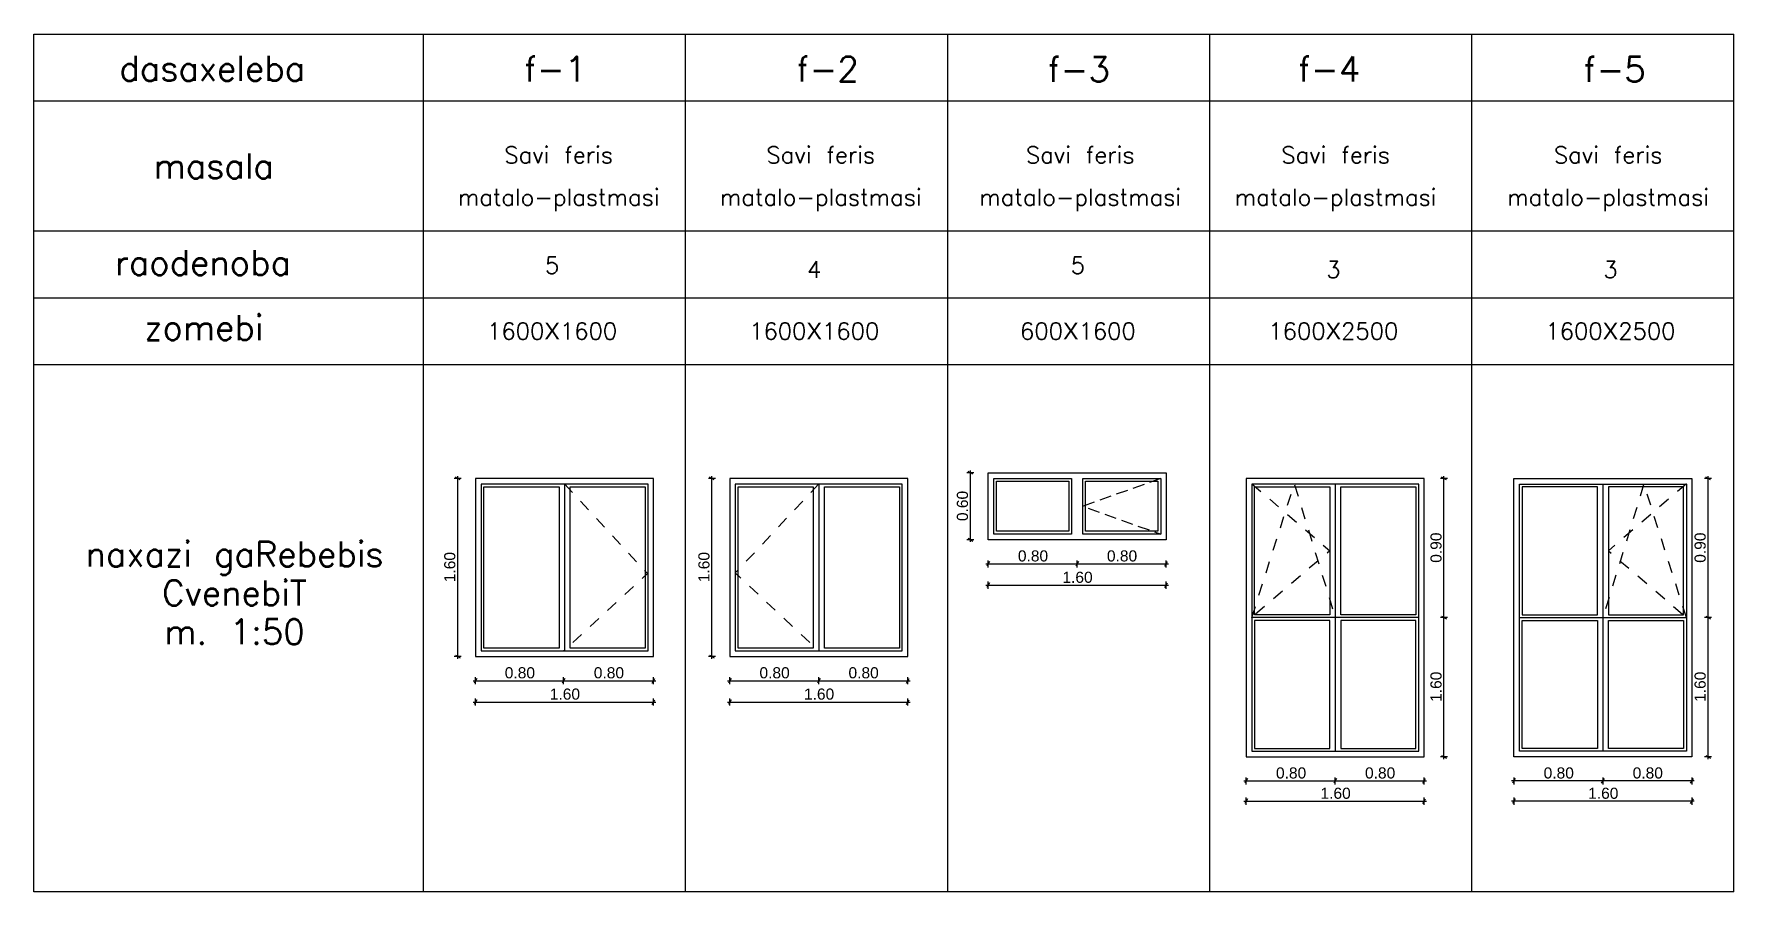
# Model space of a CAD drawing. Header units: millimetres. Extents: x 476571643 to 477489869, y 4620928210 to 4621294454.
# Drawn here: x 477320255 to 477350805, y 4621157675 to 4621173092 of the extents above; entities that cross this region are included whole.
import ezdxf

# ---------------------------------------------------------------- set-up
doc = ezdxf.new("R2010")
doc.units = ezdxf.units.MM
doc.header["$MEASUREMENT"] = 0
doc.linetypes.add('Dashed', pattern=[423.333333, 211.666667, -211.666667])
doc.linetypes.add('Hidden Line', pattern=[317.5, 211.666667, -105.833333])
for name, color, linetype, lineweight in [('0_Pen_No__7_Pen_No__1', 1, 'Continuous', 0), ('0_Pen_No__7_Pen_No__250', 7, 'Continuous', 0), ('0_Pen_No__7_Pen_No__7', 7, 'Continuous', 0), ('2D Drafting - General_Pen_No__7_Pen_No__250', 7, 'Continuous', 0), ('2D Drafting - General_Pen_No__7_Pen_No__7', 7, 'Continuous', 0), ('gegmebi_Pen_No__7_Pen_No__7', 7, 'Continuous', 0), ('New_2D Drafting - General_Pen_No__7_Pen_No__250', 7, 'Continuous', 0), ('New_Structural - Bearing_Pen_No__7', 7, 'Continuous', 0), ('Structural - Bearing_Pen_No__7', 7, 'Continuous', 0), ('Structural - Bearing_Pen_No__7_Pen_No__7_Pen_No__7', 7, 'Continuous', 0), ('zoma_Pen_No__142', 142, 'Continuous', 0)]:
    doc.layers.add(name, color=color, linetype=linetype, lineweight=lineweight)
doc.layers.add('zoma', color=7, linetype='Continuous')
doc.styles.add('GENERATED_STYLE_2', font='arial.ttf')
doc.dimstyles.new('GENERATED_STYLE__28', dxfattribs={"dimtxt": 200, "dimasz": 64.421331, "dimexe": 0.18, "dimexo": 0.0625, "dimgap": 0.09, "dimtad": 1, "dimtih": 1, "dimtoh": 1, "dimlfac": 0.001, "dimzin": 0, "dimdsep": 46, "dimtxsty": 'GENERATED_STYLE_2', "dimblk": 'ARROWHEAD_2', "dimblk1": 'ARROWHEAD_2', "dimblk2": 'ARROWHEAD_2', "dimcen": 0.09, "dimse1": 1, "dimse2": 1, "dimclrd": 142, "dimclre": 142, "dimclrt": 142, "dimadec": 0, "dimazin": 0, "dimtfac": 1, "dimtdec": 4, "dimtmove": 0, "dimatfit": 3, "dimfxl": 1, "dimtolj": 1, "dimtzin": 0, "dimarcsym": 0})
doc.dimstyles.new('GENERATED_STYLE__29', dxfattribs={"dimtxt": 200, "dimasz": 64.421331, "dimexe": 0.18, "dimexo": 0.0625, "dimgap": 0.09, "dimtad": 1, "dimlfac": 0.001, "dimzin": 0, "dimdsep": 46, "dimtxsty": 'GENERATED_STYLE_2', "dimblk": 'ARROWHEAD_2', "dimblk1": 'ARROWHEAD_2', "dimblk2": 'ARROWHEAD_2', "dimcen": 0.09, "dimse1": 1, "dimse2": 1, "dimclrd": 142, "dimclre": 142, "dimclrt": 142, "dimadec": 0, "dimazin": 0, "dimtfac": 1, "dimtdec": 4, "dimtmove": 0, "dimatfit": 3, "dimfxl": 1, "dimtolj": 1, "dimtzin": 0, "dimarcsym": 0})

# ---------------------------------------------------------------- blocks, each defined once
blk = doc.blocks.new('*D1674', base_point=(476844527, 4621385791))
at = {"layer": 'zoma_Pen_No__142', "color": 142, "linetype": 'Continuous', "lineweight": 0, "transparency": 16777216}
for p, q in [((477332716, 4621161471), (477332758, 4621161471)), ((477332782, 4621161513), (477332733, 4621161429)), ((477332758, 4621161407), (477332758, 4621161534)), ((477332758, 4621161471), (477334358, 4621161471)), ((477334383, 4621161513), (477334334, 4621161429)), ((477334358, 4621161407), (477334358, 4621161534))]:
    blk.add_line(p, q, dxfattribs=at)
at = {"layer": 'zoma_Pen_No__142', "color": 142, "lineweight": 0, "transparency": 16777216, "insert": (477333292, 4621161511), "char_height": 200, "attachment_point": 7, "style": 'GENERATED_STYLE_2'}
blk.add_mtext('\\A1;{\\pql;\\fArial CYR|b0|i0|c204|p34;0.80}', dxfattribs=at)
blk = doc.blocks.new('ARROWHEAD_2')
at = {"color": 0, "linetype": 'Continuous', "lineweight": 0}
for p, q in [((0, 0), (-1, 0)), ((-0.38, -0.66), (0.38, 0.66))]:
    blk.add_line(p, q, dxfattribs=at)
blk = doc.blocks.new('*D1675', base_point=(476844527, 4621385791))
at = {"layer": 'zoma_Pen_No__142', "color": 142, "linetype": 'Continuous', "lineweight": 0, "transparency": 16777216}
for p, q in [((477334383, 4621161513), (477334334, 4621161429)), ((477334358, 4621161407), (477334358, 4621161534)), ((477334358, 4621161471), (477335958, 4621161471)), ((477335933, 4621161429), (477335982, 4621161513)), ((477335958, 4621161407), (477335958, 4621161534)), ((477335958, 4621161471), (477335999, 4621161471))]:
    blk.add_line(p, q, dxfattribs=at)
at = {"layer": 'zoma_Pen_No__142', "color": 142, "lineweight": 0, "transparency": 16777216, "insert": (477334892, 4621161511), "char_height": 200, "attachment_point": 7, "style": 'GENERATED_STYLE_2'}
blk.add_mtext('\\A1;{\\pql;\\fArial CYR|b0|i0|c204|p34;0.80}', dxfattribs=at)
blk = doc.blocks.new('*D1676', base_point=(476844527, 4621385791))
at = {"layer": 'zoma_Pen_No__142', "color": 142, "linetype": 'Continuous', "lineweight": 0, "transparency": 16777216}
for p, q in [((477332782, 4621161130), (477332733, 4621161045)), ((477332758, 4621161024), (477332758, 4621161151)), ((477335933, 4621161045), (477335982, 4621161130)), ((477335958, 4621161024), (477335958, 4621161151)), ((477332716, 4621161088), (477332758, 4621161088)), ((477332758, 4621161088), (477335958, 4621161088)), ((477335958, 4621161088), (477335999, 4621161088))]:
    blk.add_line(p, q, dxfattribs=at)
at = {"layer": 'zoma_Pen_No__142', "color": 142, "lineweight": 0, "transparency": 16777216, "insert": (477334092, 4621161128), "char_height": 200, "attachment_point": 7, "style": 'GENERATED_STYLE_2'}
blk.add_mtext('\\A1;{\\pql;\\fArial CYR|b0|i0|c204|p34;1.60}', dxfattribs=at)
blk = doc.blocks.new('*D1677', base_point=(476844527, 4621385791))
at = {"layer": 'zoma_Pen_No__142', "color": 142, "linetype": 'Continuous', "lineweight": 0, "transparency": 16777216}
for p, q in [((477332501, 4621165106), (477332374, 4621165106)), ((477332480, 4621165081), (477332395, 4621165130)), ((477332437, 4621165106), (477332437, 4621165147)), ((477332437, 4621161906), (477332437, 4621165106)), ((477332501, 4621161906), (477332374, 4621161906)), ((477332395, 4621161930), (477332480, 4621161881)), ((477332437, 4621161864), (477332437, 4621161906))]:
    blk.add_line(p, q, dxfattribs=at)
at = {"layer": 'zoma_Pen_No__142', "color": 142, "lineweight": 0, "transparency": 16777216, "insert": (477332397, 4621163240), "char_height": 200, "attachment_point": 7, "rotation": 90, "style": 'GENERATED_STYLE_2'}
blk.add_mtext('\\A1;{\\pql;\\fArial CYR|b0|i0|c204|p34;1.60}', dxfattribs=at)
blk = doc.blocks.new('*D1683', base_point=(476844527, 4621385791))
at = {"layer": 'zoma_Pen_No__142', "color": 142, "linetype": 'Continuous', "lineweight": 0, "transparency": 16777216}
for p, q in [((477328148, 4621161471), (477328190, 4621161471)), ((477328214, 4621161513), (477328165, 4621161429)), ((477328190, 4621161407), (477328190, 4621161534)), ((477328190, 4621161471), (477329772, 4621161471)), ((477329797, 4621161513), (477329748, 4621161429)), ((477329772, 4621161407), (477329772, 4621161534))]:
    blk.add_line(p, q, dxfattribs=at)
at = {"layer": 'zoma_Pen_No__142', "color": 142, "lineweight": 0, "transparency": 16777216, "insert": (477328715, 4621161511), "char_height": 200, "attachment_point": 7, "style": 'GENERATED_STYLE_2'}
blk.add_mtext('\\A1;{\\pql;\\fArial CYR|b0|i0|c204|p34;0.80}', dxfattribs=at)
blk = doc.blocks.new('*D1684', base_point=(476844527, 4621385791))
at = {"layer": 'zoma_Pen_No__142', "color": 142, "linetype": 'Continuous', "lineweight": 0, "transparency": 16777216}
for p, q in [((477329797, 4621161513), (477329748, 4621161429)), ((477329772, 4621161407), (477329772, 4621161534)), ((477329772, 4621161471), (477331390, 4621161471)), ((477331365, 4621161429), (477331414, 4621161513)), ((477331390, 4621161407), (477331390, 4621161534)), ((477331390, 4621161471), (477331431, 4621161471))]:
    blk.add_line(p, q, dxfattribs=at)
at = {"layer": 'zoma_Pen_No__142', "color": 142, "lineweight": 0, "transparency": 16777216, "insert": (477330315, 4621161511), "char_height": 200, "attachment_point": 7, "style": 'GENERATED_STYLE_2'}
blk.add_mtext('\\A1;{\\pql;\\fArial CYR|b0|i0|c204|p34;0.80}', dxfattribs=at)
blk = doc.blocks.new('*D1685', base_point=(476844527, 4621385791))
at = {"layer": 'zoma_Pen_No__142', "color": 142, "linetype": 'Continuous', "lineweight": 0, "transparency": 16777216}
for p, q in [((477328214, 4621161130), (477328165, 4621161045)), ((477328190, 4621161024), (477328190, 4621161151)), ((477331365, 4621161045), (477331414, 4621161130)), ((477331390, 4621161024), (477331390, 4621161151)), ((477328148, 4621161088), (477328190, 4621161088)), ((477328190, 4621161088), (477331390, 4621161088)), ((477331390, 4621161088), (477331431, 4621161088))]:
    blk.add_line(p, q, dxfattribs=at)
at = {"layer": 'zoma_Pen_No__142', "color": 142, "lineweight": 0, "transparency": 16777216, "insert": (477329524, 4621161128), "char_height": 200, "attachment_point": 7, "style": 'GENERATED_STYLE_2'}
blk.add_mtext('\\A1;{\\pql;\\fArial CYR|b0|i0|c204|p34;1.60}', dxfattribs=at)
blk = doc.blocks.new('*D1686', base_point=(476844527, 4621385791))
at = {"layer": 'zoma_Pen_No__142', "color": 142, "linetype": 'Continuous', "lineweight": 0, "transparency": 16777216}
for p, q in [((477327933, 4621165106), (477327806, 4621165106)), ((477327912, 4621165081), (477327827, 4621165130)), ((477327869, 4621165106), (477327869, 4621165147)), ((477327869, 4621161906), (477327869, 4621165106)), ((477327933, 4621161906), (477327806, 4621161906)), ((477327827, 4621161930), (477327912, 4621161881)), ((477327869, 4621161864), (477327869, 4621161906))]:
    blk.add_line(p, q, dxfattribs=at)
at = {"layer": 'zoma_Pen_No__142', "color": 142, "lineweight": 0, "transparency": 16777216, "insert": (477327829, 4621163240), "char_height": 200, "attachment_point": 7, "rotation": 90, "style": 'GENERATED_STYLE_2'}
blk.add_mtext('\\A1;{\\pql;\\fArial CYR|b0|i0|c204|p34;1.60}', dxfattribs=at)
blk = doc.blocks.new('*D1694', base_point=(476844527, 4621385791))
at = {"layer": 'zoma_Pen_No__142', "color": 142, "linetype": 'Continuous', "lineweight": 0, "transparency": 16777216}
for p, q in [((477337361, 4621163571), (477337402, 4621163571)), ((477337427, 4621163613), (477337378, 4621163528)), ((477337402, 4621163507), (477337402, 4621163634)), ((477337402, 4621163571), (477339003, 4621163571)), ((477339027, 4621163613), (477338978, 4621163528)), ((477339003, 4621163507), (477339003, 4621163634))]:
    blk.add_line(p, q, dxfattribs=at)
at = {"layer": 'zoma_Pen_No__142', "color": 142, "lineweight": 0, "transparency": 16777216, "insert": (477337936, 4621163611), "char_height": 200, "attachment_point": 7, "style": 'GENERATED_STYLE_2'}
blk.add_mtext('\\A1;{\\pql;\\fArial CYR|b0|i0|c204|p34;0.80}', dxfattribs=at)
blk = doc.blocks.new('*D1695', base_point=(476844527, 4621385791))
at = {"layer": 'zoma_Pen_No__142', "color": 142, "linetype": 'Continuous', "lineweight": 0, "transparency": 16777216}
for p, q in [((477339027, 4621163613), (477338978, 4621163528)), ((477339003, 4621163507), (477339003, 4621163634)), ((477339003, 4621163571), (477340602, 4621163571)), ((477340578, 4621163528), (477340627, 4621163613)), ((477340602, 4621163507), (477340602, 4621163634)), ((477340602, 4621163571), (477340644, 4621163571))]:
    blk.add_line(p, q, dxfattribs=at)
at = {"layer": 'zoma_Pen_No__142', "color": 142, "lineweight": 0, "transparency": 16777216, "insert": (477339536, 4621163611), "char_height": 200, "attachment_point": 7, "style": 'GENERATED_STYLE_2'}
blk.add_mtext('\\A1;{\\pql;\\fArial CYR|b0|i0|c204|p34;0.80}', dxfattribs=at)
blk = doc.blocks.new('*D1696', base_point=(476844527, 4621385791))
at = {"layer": 'zoma_Pen_No__142', "color": 142, "linetype": 'Continuous', "lineweight": 0, "transparency": 16777216}
for p, q in [((477337402, 4621163124), (477337402, 4621163251)), ((477340602, 4621163124), (477340602, 4621163251)), ((477337361, 4621163187), (477337402, 4621163187)), ((477337427, 4621163230), (477337378, 4621163145)), ((477337402, 4621163187), (477340602, 4621163187)), ((477340578, 4621163145), (477340627, 4621163230)), ((477340602, 4621163187), (477340644, 4621163187))]:
    blk.add_line(p, q, dxfattribs=at)
at = {"layer": 'zoma_Pen_No__142', "color": 142, "lineweight": 0, "transparency": 16777216, "insert": (477338736, 4621163227), "char_height": 200, "attachment_point": 7, "style": 'GENERATED_STYLE_2'}
blk.add_mtext('\\A1;{\\pql;\\fArial CYR|b0|i0|c204|p34;1.60}', dxfattribs=at)
blk = doc.blocks.new('*D1697', base_point=(476844527, 4621385791))
at = {"layer": 'zoma_Pen_No__142', "color": 142, "linetype": 'Continuous', "lineweight": 0, "transparency": 16777216}
for p, q in [((477337146, 4621165206), (477337018, 4621165206)), ((477337124, 4621165181), (477337040, 4621165230)), ((477337082, 4621165206), (477337082, 4621165247)), ((477337082, 4621164005), (477337082, 4621165206)), ((477337146, 4621164005), (477337018, 4621164005)), ((477337040, 4621164030), (477337124, 4621163981)), ((477337082, 4621163964), (477337082, 4621164005))]:
    blk.add_line(p, q, dxfattribs=at)
at = {"layer": 'zoma_Pen_No__142', "color": 142, "lineweight": 0, "transparency": 16777216, "insert": (477337042, 4621164339), "char_height": 200, "attachment_point": 7, "rotation": 90, "style": 'GENERATED_STYLE_2'}
blk.add_mtext('\\A1;{\\pql;\\fArial CYR|b0|i0|c204|p34;0.60}', dxfattribs=at)
blk = doc.blocks.new('*D1698', base_point=(476844527, 4621385791))
at = {"layer": 'zoma_Pen_No__142', "color": 142, "linetype": 'Continuous', "lineweight": 0, "transparency": 16777216}
for p, q in [((477345657, 4621162606), (477345530, 4621162606)), ((477345551, 4621162630), (477345636, 4621162581)), ((477345593, 4621160106), (477345593, 4621162606)), ((477345657, 4621160106), (477345530, 4621160106)), ((477345551, 4621160130), (477345636, 4621160081)), ((477345593, 4621160064), (477345593, 4621160106))]:
    blk.add_line(p, q, dxfattribs=at)
at = {"layer": 'zoma_Pen_No__142', "color": 142, "lineweight": 0, "transparency": 16777216, "insert": (477345553, 4621161090), "char_height": 200, "attachment_point": 7, "rotation": 90, "style": 'GENERATED_STYLE_2'}
blk.add_mtext('\\A1;{\\pql;\\fArial CYR|b0|i0|c204|p34;1.60}', dxfattribs=at)
blk = doc.blocks.new('*D1699', base_point=(476844527, 4621385791))
at = {"layer": 'zoma_Pen_No__142', "color": 142, "linetype": 'Continuous', "lineweight": 0, "transparency": 16777216}
for p, q in [((477345657, 4621165106), (477345530, 4621165106)), ((477345636, 4621165081), (477345551, 4621165130)), ((477345593, 4621165106), (477345593, 4621165147)), ((477345593, 4621162606), (477345593, 4621165106)), ((477345657, 4621162606), (477345530, 4621162606)), ((477345551, 4621162630), (477345636, 4621162581))]:
    blk.add_line(p, q, dxfattribs=at)
at = {"layer": 'zoma_Pen_No__142', "color": 142, "lineweight": 0, "transparency": 16777216, "insert": (477345553, 4621163590), "char_height": 200, "attachment_point": 7, "rotation": 90, "style": 'GENERATED_STYLE_2'}
blk.add_mtext('\\A1;{\\pql;\\fArial CYR|b0|i0|c204|p34;0.90}', dxfattribs=at)
blk = doc.blocks.new('*D1700', base_point=(476844527, 4621385791))
at = {"layer": 'zoma_Pen_No__142', "color": 142, "linetype": 'Continuous', "lineweight": 0, "transparency": 16777216}
for p, q in [((477341998, 4621159671), (477342040, 4621159671)), ((477342064, 4621159713), (477342015, 4621159629)), ((477342040, 4621159607), (477342040, 4621159735)), ((477342040, 4621159671), (477343640, 4621159671)), ((477343664, 4621159713), (477343615, 4621159629)), ((477343640, 4621159607), (477343640, 4621159735))]:
    blk.add_line(p, q, dxfattribs=at)
at = {"layer": 'zoma_Pen_No__142', "color": 142, "lineweight": 0, "transparency": 16777216, "insert": (477342574, 4621159711), "char_height": 200, "attachment_point": 7, "style": 'GENERATED_STYLE_2'}
blk.add_mtext('\\A1;{\\pql;\\fArial CYR|b0|i0|c204|p34;0.80}', dxfattribs=at)
blk = doc.blocks.new('*D1701', base_point=(476844527, 4621385791))
at = {"layer": 'zoma_Pen_No__142', "color": 142, "linetype": 'Continuous', "lineweight": 0, "transparency": 16777216}
for p, q in [((477343664, 4621159713), (477343615, 4621159629)), ((477343640, 4621159607), (477343640, 4621159735)), ((477343640, 4621159671), (477345240, 4621159671)), ((477345215, 4621159629), (477345264, 4621159713)), ((477345240, 4621159607), (477345240, 4621159735)), ((477345240, 4621159671), (477345281, 4621159671))]:
    blk.add_line(p, q, dxfattribs=at)
at = {"layer": 'zoma_Pen_No__142', "color": 142, "lineweight": 0, "transparency": 16777216, "insert": (477344174, 4621159711), "char_height": 200, "attachment_point": 7, "style": 'GENERATED_STYLE_2'}
blk.add_mtext('\\A1;{\\pql;\\fArial CYR|b0|i0|c204|p34;0.80}', dxfattribs=at)
blk = doc.blocks.new('*D1702', base_point=(476844527, 4621385791))
at = {"layer": 'zoma_Pen_No__142', "color": 142, "linetype": 'Continuous', "lineweight": 0, "transparency": 16777216}
for p, q in [((477341998, 4621159306), (477342040, 4621159306)), ((477342064, 4621159349), (477342015, 4621159264)), ((477342040, 4621159243), (477342040, 4621159370)), ((477342040, 4621159306), (477345240, 4621159306)), ((477345215, 4621159264), (477345264, 4621159349)), ((477345240, 4621159243), (477345240, 4621159370)), ((477345240, 4621159306), (477345281, 4621159306))]:
    blk.add_line(p, q, dxfattribs=at)
at = {"layer": 'zoma_Pen_No__142', "color": 142, "lineweight": 0, "transparency": 16777216, "insert": (477343374, 4621159346), "char_height": 200, "attachment_point": 7, "style": 'GENERATED_STYLE_2'}
blk.add_mtext('\\A1;{\\pql;\\fArial CYR|b0|i0|c204|p34;1.60}', dxfattribs=at)
blk = doc.blocks.new('*D1703', base_point=(476844527, 4621385791))
at = {"layer": 'zoma_Pen_No__142', "color": 142, "linetype": 'Continuous', "lineweight": 0, "transparency": 16777216}
for p, q in [((477350403, 4621162606), (477350276, 4621162606)), ((477350297, 4621162630), (477350382, 4621162581)), ((477350339, 4621160106), (477350339, 4621162606)), ((477350403, 4621160106), (477350276, 4621160106)), ((477350297, 4621160130), (477350382, 4621160081)), ((477350339, 4621160064), (477350339, 4621160106))]:
    blk.add_line(p, q, dxfattribs=at)
at = {"layer": 'zoma_Pen_No__142', "color": 142, "lineweight": 0, "transparency": 16777216, "insert": (477350299, 4621161090), "char_height": 200, "attachment_point": 7, "rotation": 90, "style": 'GENERATED_STYLE_2'}
blk.add_mtext('\\A1;{\\pql;\\fArial CYR|b0|i0|c204|p34;1.60}', dxfattribs=at)
blk = doc.blocks.new('*D1704', base_point=(476844527, 4621385791))
at = {"layer": 'zoma_Pen_No__142', "color": 142, "linetype": 'Continuous', "lineweight": 0, "transparency": 16777216}
for p, q in [((477350403, 4621165106), (477350276, 4621165106)), ((477350382, 4621165081), (477350297, 4621165130)), ((477350339, 4621165106), (477350339, 4621165147)), ((477350339, 4621162606), (477350339, 4621165106)), ((477350403, 4621162606), (477350276, 4621162606)), ((477350297, 4621162630), (477350382, 4621162581))]:
    blk.add_line(p, q, dxfattribs=at)
at = {"layer": 'zoma_Pen_No__142', "color": 142, "lineweight": 0, "transparency": 16777216, "insert": (477350299, 4621163590), "char_height": 200, "attachment_point": 7, "rotation": 90, "style": 'GENERATED_STYLE_2'}
blk.add_mtext('\\A1;{\\pql;\\fArial CYR|b0|i0|c204|p34;0.90}', dxfattribs=at)
blk = doc.blocks.new('*D1705', base_point=(476844527, 4621385791))
at = {"layer": 'zoma_Pen_No__142', "color": 142, "linetype": 'Continuous', "lineweight": 0, "transparency": 16777216}
for p, q in [((477348426, 4621159629), (477348475, 4621159713)), ((477348450, 4621159735), (477348450, 4621159607)), ((477350050, 4621159671), (477348450, 4621159671)), ((477350026, 4621159629), (477350075, 4621159713)), ((477350050, 4621159735), (477350050, 4621159607)), ((477350092, 4621159671), (477350050, 4621159671))]:
    blk.add_line(p, q, dxfattribs=at)
at = {"layer": 'zoma_Pen_No__142', "color": 142, "lineweight": 0, "transparency": 16777216, "insert": (477348984, 4621159711), "char_height": 200, "attachment_point": 7, "style": 'GENERATED_STYLE_2'}
blk.add_mtext('\\A1;{\\pql;\\fArial CYR|b0|i0|c204|p34;0.80}', dxfattribs=at)
blk = doc.blocks.new('*D1706', base_point=(476844527, 4621385791))
at = {"layer": 'zoma_Pen_No__142', "color": 142, "linetype": 'Continuous', "lineweight": 0, "transparency": 16777216}
for p, q in [((477346850, 4621159671), (477346809, 4621159671)), ((477346875, 4621159713), (477346826, 4621159629)), ((477346850, 4621159735), (477346850, 4621159607)), ((477348450, 4621159671), (477346850, 4621159671)), ((477348426, 4621159629), (477348475, 4621159713)), ((477348450, 4621159735), (477348450, 4621159607))]:
    blk.add_line(p, q, dxfattribs=at)
at = {"layer": 'zoma_Pen_No__142', "color": 142, "lineweight": 0, "transparency": 16777216, "insert": (477347384, 4621159711), "char_height": 200, "attachment_point": 7, "style": 'GENERATED_STYLE_2'}
blk.add_mtext('\\A1;{\\pql;\\fArial CYR|b0|i0|c204|p34;0.80}', dxfattribs=at)
blk = doc.blocks.new('*D1707', base_point=(476844527, 4621385791))
at = {"layer": 'zoma_Pen_No__142', "color": 142, "linetype": 'Continuous', "lineweight": 0, "transparency": 16777216}
for p, q in [((477346850, 4621159306), (477346809, 4621159306)), ((477346875, 4621159349), (477346826, 4621159264)), ((477346850, 4621159370), (477346850, 4621159243)), ((477350050, 4621159306), (477346850, 4621159306)), ((477350026, 4621159264), (477350075, 4621159349)), ((477350050, 4621159370), (477350050, 4621159243)), ((477350092, 4621159306), (477350050, 4621159306))]:
    blk.add_line(p, q, dxfattribs=at)
at = {"layer": 'zoma_Pen_No__142', "color": 142, "lineweight": 0, "transparency": 16777216, "insert": (477348184, 4621159346), "char_height": 200, "attachment_point": 7, "style": 'GENERATED_STYLE_2'}
blk.add_mtext('\\A1;{\\pql;\\fArial CYR|b0|i0|c204|p34;1.60}', dxfattribs=at)

msp = doc.modelspace()

# ---------------------------------------------------------------- linework, layer by layer
at = {"layer": '0_Pen_No__7_Pen_No__250', "color": 7, "linetype": 'Continuous', "lineweight": 0, "flags": 128}
for points in [[(477331389.631, 4621165105.579), (477328189.627, 4621165105.579), (477328189.627, 4621161905.579), (477331389.631, 4621161905.579)], [(477335957.608, 4621165105.579), (477332757.605, 4621165105.579), (477332757.605, 4621161905.579), (477335957.608, 4621161905.579)], [(477345239.654, 4621165105.579), (477342039.643, 4621165105.579), (477342039.643, 4621160105.565), (477345239.654, 4621160105.565)], [(477346850.109, 4621165105.579), (477350050.119, 4621165105.579), (477350050.119, 4621160105.565), (477346850.109, 4621160105.565)]]:
    msp.add_lwpolyline(points, close=True, dxfattribs=at)
at = {"layer": '2D Drafting - General_Pen_No__7_Pen_No__250', "color": 7, "linetype": 'Dashed', "lineweight": 0, "flags": 128}
for points in [[(477329790.822, 4621165006.771), (477331280.941, 4621163397.564), (477329772.348, 4621162006.828)], [(477334358.799, 4621165006.771), (477332858.409, 4621163407.137), (477334358.067, 4621162006.771)]]:
    msp.add_lwpolyline(points, dxfattribs=at)
at = {"layer": '2D Drafting - General_Pen_No__7_Pen_No__7', "color": 7, "linetype": 'Hidden Line', "lineweight": 0, "flags": 128}
msp.add_lwpolyline([(477340502.171, 4621165105.579), (477339102.223, 4621164605.445), (477340502.171, 4621164105.31)], dxfattribs=at)
at = {"layer": 'gegmebi_Pen_No__7_Pen_No__7', "color": 7, "linetype": 'Continuous', "lineweight": 0}
for p, q in [((477320255.233, 4621173091.626), (477350805.092, 4621173091.626)), ((477320255.233, 4621157674.678), (477320255.233, 4621173091.626)), ((477327255.233, 4621157674.678), (477327255.233, 4621173091.626)), ((477331965.092, 4621157674.678), (477331965.092, 4621173091.626)), ((477336675.092, 4621157674.678), (477336675.092, 4621173091.626)), ((477341385.092, 4621157674.678), (477341385.092, 4621173091.626)), ((477346095.092, 4621157674.678), (477346095.092, 4621173091.626)), ((477350805.092, 4621157674.678), (477350805.092, 4621173091.626)), ((477320255.233, 4621171891.626), (477350805.092, 4621171891.626)), ((477320255.233, 4621169553.796), (477350805.092, 4621169553.796)), ((477320255.233, 4621168353.796), (477350805.092, 4621168353.796)), ((477320255.233, 4621167153.796), (477350805.092, 4621167153.796)), ((477350805.092, 4621157674.678), (477320255.233, 4621157674.678))]:
    msp.add_line(p, q, dxfattribs=at)
at = {"layer": 'New_2D Drafting - General_Pen_No__7_Pen_No__250', "color": 7, "linetype": 'Dashed', "lineweight": 0, "flags": 128}
for points in [[(477342140.065, 4621162605.572), (477342903.781, 4621165007.605), (477343639.533, 4621162605.572)], [(477342140.065, 4621165007.605), (477343539.647, 4621163804.558), (477342140.065, 4621162605.572)], [(477349949.697, 4621162605.572), (477349185.981, 4621165007.605), (477348450.229, 4621162605.572)], [(477349949.697, 4621165007.605), (477348550.115, 4621163804.558), (477349949.697, 4621162605.572)]]:
    msp.add_lwpolyline(points, dxfattribs=at)
at = {"layer": 'New_Structural - Bearing_Pen_No__7', "color": 7, "linetype": 'Continuous', "lineweight": 0}
for p, q in [((477337402.195, 4621164005.284), (477337402.195, 4621165205.606)), ((477337502.222, 4621164105.31), (477337502.222, 4621165105.579)), ((477337502.222, 4621165105.579), (477338902.17, 4621165105.579)), ((477338902.17, 4621165105.579), (477338902.17, 4621164105.31)), ((477339102.223, 4621164105.31), (477339102.223, 4621165105.579)), ((477339102.223, 4621165105.579), (477340502.171, 4621165105.579)), ((477340502.171, 4621165105.579), (477340502.171, 4621164105.31)), ((477340602.198, 4621165205.606), (477340602.198, 4621164005.284)), ((477337552.235, 4621164155.324), (477337552.235, 4621165055.566)), ((477337552.235, 4621165055.566), (477338852.156, 4621165055.566)), ((477338852.156, 4621165055.566), (477338852.156, 4621164155.324)), ((477339152.237, 4621164155.324), (477339152.237, 4621165055.566)), ((477339152.237, 4621165055.566), (477340452.158, 4621165055.566)), ((477340452.158, 4621165055.566), (477340452.158, 4621164155.324)), ((477340602.198, 4621164005.284), (477337402.195, 4621164005.284)), ((477338902.17, 4621164105.31), (477337502.222, 4621164105.31)), ((477338852.156, 4621164155.324), (477337552.235, 4621164155.324)), ((477340502.171, 4621164105.31), (477339102.223, 4621164105.31)), ((477340452.158, 4621164155.324), (477339152.237, 4621164155.324))]:
    msp.add_line(p, q, dxfattribs=at)
at = {"layer": 'Structural - Bearing_Pen_No__7', "color": 7, "linetype": 'Continuous', "lineweight": 0}
msp.add_line((477337402.195, 4621165205.606), (477340602.198, 4621165205.606), dxfattribs=at)
at = {"layer": 'Structural - Bearing_Pen_No__7_Pen_No__7_Pen_No__7', "color": 7, "linetype": 'Continuous', "lineweight": 0}
for p, q in [((477331289.366, 4621165005.579), (477328290.407, 4621165005.579)), ((477328290.431, 4621165005.579), (477328290.431, 4621162005.772)), ((477328340.431, 4621164955.579), (477329690.017, 4621164955.579)), ((477328340.431, 4621162055.579), (477328340.431, 4621164955.579)), ((477329690.017, 4621164955.579), (477329690.017, 4621162055.579)), ((477329790.822, 4621165006.771), (477329790.017, 4621164755.48)), ((477329890.026, 4621162055.579), (477329890.026, 4621164955.579)), ((477329890.026, 4621164955.579), (477331239.366, 4621164955.579)), ((477331239.366, 4621164955.579), (477331239.366, 4621162055.579)), ((477331289.366, 4621162005.579), (477331289.366, 4621165005.579)), ((477335857.344, 4621165005.579), (477332858.384, 4621165005.579)), ((477332858.409, 4621165005.579), (477332858.409, 4621162005.772)), ((477332908.409, 4621164955.579), (477334257.995, 4621164955.579)), ((477332908.409, 4621162055.579), (477332908.409, 4621164955.579)), ((477334257.995, 4621164955.579), (477334257.995, 4621162055.579)), ((477334358.799, 4621165006.771), (477334357.995, 4621164755.48)), ((477334458.004, 4621162055.579), (477334458.004, 4621164955.579)), ((477334458.004, 4621164955.579), (477335807.344, 4621164955.579)), ((477335807.344, 4621164955.579), (477335807.344, 4621162055.579)), ((477335857.344, 4621162005.579), (477335857.344, 4621165005.579)), ((477342140.057, 4621165005.579), (477342140.057, 4621160205.566)), ((477345139.001, 4621165005.579), (477342140.057, 4621165005.579)), ((477342190.057, 4621164955.579), (477343539.647, 4621164955.579)), ((477342190.057, 4621162653.536), (477342190.057, 4621164955.579)), ((477343539.647, 4621164955.579), (477343539.647, 4621162653.536)), ((477343639.649, 4621165005.579), (477343639.529, 4621160205.691)), ((477343739.657, 4621164955.579), (477345089.001, 4621164955.579)), ((477343739.657, 4621162653.536), (477343739.657, 4621164955.579)), ((477345089.001, 4621164955.579), (477345089.001, 4621162653.536)), ((477345139.001, 4621160205.566), (477345139.001, 4621165005.579)), ((477346950.762, 4621165005.579), (477349949.705, 4621165005.579)), ((477346950.762, 4621160205.566), (477346950.762, 4621165005.579)), ((477348350.106, 4621164955.579), (477347000.762, 4621164955.579)), ((477347000.762, 4621164955.579), (477347000.762, 4621162653.536)), ((477348350.106, 4621162653.536), (477348350.106, 4621164955.579)), ((477348450.114, 4621165005.579), (477348450.233, 4621160205.691)), ((477349899.705, 4621164955.579), (477348550.115, 4621164955.579)), ((477348550.115, 4621164955.579), (477348550.115, 4621162653.536)), ((477349899.705, 4621162653.536), (477349899.705, 4621164955.579)), ((477349949.705, 4621165005.579), (477349949.705, 4621160205.566)), ((477329790.017, 4621164755.48), (477329790.017, 4621162005.579)), ((477334357.995, 4621164755.48), (477334357.995, 4621162005.579)), ((477343539.647, 4621162653.536), (477342190.057, 4621162653.536)), ((477345089.001, 4621162653.536), (477343739.657, 4621162653.536)), ((477347000.762, 4621162653.536), (477348350.106, 4621162653.536)), ((477348550.115, 4621162653.536), (477349899.705, 4621162653.536)), ((477345139.001, 4621162605.572), (477342140.065, 4621162605.572)), ((477343539.647, 4621162553.536), (477342190.057, 4621162553.536)), ((477342190.057, 4621162553.536), (477342190.057, 4621160255.566)), ((477343539.647, 4621160255.566), (477343539.647, 4621162553.536)), ((477345089.001, 4621162553.536), (477343739.657, 4621162553.536)), ((477343739.657, 4621162553.536), (477343739.657, 4621160255.566)), ((477345089.001, 4621160255.566), (477345089.001, 4621162553.536)), ((477346950.762, 4621162605.572), (477349949.697, 4621162605.572)), ((477347000.762, 4621160255.566), (477347000.762, 4621162553.536)), ((477347000.762, 4621162553.536), (477348350.106, 4621162553.536)), ((477348350.106, 4621162553.536), (477348350.106, 4621160255.566)), ((477348550.115, 4621162553.536), (477349899.705, 4621162553.536)), ((477348550.115, 4621160255.566), (477348550.115, 4621162553.536)), ((477349899.705, 4621162553.536), (477349899.705, 4621160255.566)), ((477329690.017, 4621162055.579), (477328340.431, 4621162055.579)), ((477331239.366, 4621162055.579), (477329890.026, 4621162055.579)), ((477334257.995, 4621162055.579), (477332908.409, 4621162055.579)), ((477335807.344, 4621162055.579), (477334458.004, 4621162055.579)), ((477328290.431, 4621162005.579), (477331289.366, 4621162005.579)), ((477332858.409, 4621162005.579), (477335857.344, 4621162005.579)), ((477342140.057, 4621160205.566), (477345139.001, 4621160205.566)), ((477342190.057, 4621160255.566), (477343539.647, 4621160255.566)), ((477343739.657, 4621160255.566), (477345089.001, 4621160255.566)), ((477349949.705, 4621160205.566), (477346950.762, 4621160205.566)), ((477348350.106, 4621160255.566), (477347000.762, 4621160255.566)), ((477349899.705, 4621160255.566), (477348550.115, 4621160255.566))]:
    msp.add_line(p, q, dxfattribs=at)

# ---------------------------------------------------------------- texts
at = {"layer": '0_Pen_No__7_Pen_No__1', "color": 1, "linetype": 'Continuous', "lineweight": 0, "char_height": 300, "attachment_point": 5}
for s, insert in [('\\A1;{\\pqc;\\Ftxt.shx;5}', (477329566.352, 4621168934.867)), ('\\A1;{\\pqc;\\Ftxt.shx;5}', (477339015.164, 4621168934.867)), ('\\A1;{\\pqc;\\Ftxt.shx;4}', (477334276.211, 4621168861.174)), ('\\A1;{\\pqc;\\Ftxt.shx;3}', (477343605.139, 4621168858.924)), ('\\A1;{\\pqc;\\Ftxt.shx;3}', (477348585.045, 4621168858.924))]:
    msp.add_mtext(s, dxfattribs=dict(at, insert=insert))
at = {"layer": '0_Pen_No__7_Pen_No__7', "color": 7, "linetype": 'Continuous', "lineweight": 0}
for s, insert, char_height, attachment_point in [('\\A1;{\\pql;\\Ftxt.shx;dasaxeleba }', (477321789.183, 4621172473.051), 450, 4), ('\\A1;{\\pql;\\Ftxt.shx;f-1 }', (477329062.281, 4621172461.324), 450, 4), ('\\A1;{\\pql;\\Ftxt.shx;f-\\Ftxt.shx;2\\Ftxt.shx; }', (477333958.511, 4621172461.323), 450, 4), ('\\A1;{\\pql;\\Ftxt.shx;f-\\Ftxt.shx;3\\Ftxt.shx; }', (477338471.376, 4621172457.948), 450, 4), ('\\A1;{\\pql;\\Ftxt.shx;f-\\Ftxt.shx;4\\Ftxt.shx; }', (477342970.742, 4621172461.323), 450, 4), ('\\A1;{\\pqr;\\Ftxt.shx;f-\\Ftxt.shx;5}', (477349219.443, 4621172457.948), 450, 6), ('\\A1;{\\pql;\\Ftxt.shx;masala }', (477322403.478, 4621170720.41), 450, 4), ('\\A1;{\\pql;\\Ftxt.shx;raodenoba }', (477321708.369, 4621168983.459), 450, 4), ('\\A1;{\\pql;\\Ftxt.shx;zomebi }', (477322236.308, 4621167817.332), 450, 4), ('\\A1;{\\pqc;\\Ftxt.shx;1\\Ftxt.shx;6\\Ftxt.shx;00\\fArial|b0|i0|c0|p34;X\\Ftxt.shx;1600}', (477329566.352, 4621167752.913), 300, 5), ('\\A1;{\\pqc;\\Ftxt.shx;1\\Ftxt.shx;6\\Ftxt.shx;00\\fArial|b0|i0|c0|p34;X\\Ftxt.shx;1600}', (477334276.211, 4621167752.913), 300, 5), ('\\A1;{\\pqc;\\Ftxt.shx;60\\Ftxt.shx;0\\fArial|b0|i0|c0|p34;X\\Ftxt.shx;1600}', (477339015.164, 4621167752.912), 300, 5), ('\\A1;{\\pqc;\\Ftxt.shx;1600\\fArial|b0|i0|c0|p34;X\\Ftxt.shx;25\\Ftxt.shx;00}', (477343605.139, 4621167752.912), 300, 5), ('\\A1;{\\pqc;\\Ftxt.shx;1600\\fArial|b0|i0|c0|p34;X\\Ftxt.shx;25\\Ftxt.shx;00}', (477348585.045, 4621167752.912), 300, 5)]:
    msp.add_mtext(s, dxfattribs=dict(at, insert=insert, char_height=char_height, attachment_point=attachment_point))
at = {"layer": '0_Pen_No__7_Pen_No__7', "color": 7, "linetype": 'Continuous', "lineweight": 0, "attachment_point": 5}
for s, insert, char_height, width, line_spacing_factor in [('\\A1;{\\pqc;\\Ftxt.shx;Savi\\Ftxt.shx; feris matalo-plastmasi }', (477329684.096, 4621170487.993), 300, 4025.02445, 1.520609), ('\\A1;{\\pqc;\\Ftxt.shx;Savi\\Ftxt.shx; feris matalo-plastmasi }', (477334393.955, 4621170487.993), 300, 4025.02445, 1.520609), ('\\A1;{\\pqc;\\Ftxt.shx;Savi\\Ftxt.shx; feris matalo-plastmasi }', (477339056.546, 4621170487.993), 300, 4025.02445, 1.520609), ('\\A1;{\\pqc;\\Ftxt.shx;Savi\\Ftxt.shx; feris matalo-plastmasi }', (477343646.521, 4621170487.993), 300, 4025.02445, 1.520609), ('\\A1;{\\pqc;\\Ftxt.shx;Savi\\Ftxt.shx; feris matalo-plastmasi }', (477348543.663, 4621170487.993), 300, 4025.02445, 1.520609), ('\\A1;{\\pqc;\\Ftxt.shx;naxazi gaRebebis CvenebiT \\P\\pqc;\\Ftxt.shx;m. 1:50 }', (477323858.921, 4621163048.959), 450, 6395.47342, 0.928652)]:
    msp.add_mtext(s, dxfattribs=dict(at, insert=insert, char_height=char_height, width=width, line_spacing_factor=line_spacing_factor))

# ---------------------------------------------------------------- dimensions: what is measured, and where the dimension line sits
at = {"layer": 'zoma', "color": 142, "linetype": 'Continuous', "lineweight": 0}
for base, p1, p2, text, picture, middle in [((477327869.494, 4621165105.579), (477328189.627, 4621161905.579), (477328189.627, 4621165105.579), '1.60', '*D1686', (477327729.494, 4621163499.286)), ((477332437.471, 4621165105.579), (477332757.605, 4621161905.579), (477332757.605, 4621165105.579), '1.60', '*D1677', (477332297.471, 4621163499.286)), ((477337082.061, 4621165205.606), (477337402.195, 4621164005.284), (477337402.195, 4621165205.606), '0.60', '*D1697', (477336942.061, 4621164599.152)), ((477345593.15, 4621165105.579), (477345139.001, 4621162605.572), (477345239.654, 4621165105.579), '0.90', '*D1699', (477345453.15, 4621163849.283)), ((477350339.316, 4621165105.579), (477350793.466, 4621162605.572), (477350692.813, 4621165105.579), '0.90', '*D1704', (477350199.316, 4621163849.283)), ((477345593.15, 4621162605.572), (477345239.654, 4621160105.565), (477345139.001, 4621162605.572), '1.60', '*D1698', (477345453.15, 4621161349.276)), ((477350339.316, 4621162605.572), (477350692.813, 4621160105.565), (477350793.466, 4621162605.572), '1.60', '*D1703', (477350199.316, 4621161349.276))]:
    dim = msp.add_linear_dim(base=base, p1=p1, p2=p2, angle=90, text=text, dimstyle='GENERATED_STYLE__29', dxfattribs=at)
    dim.commit()
    dim.dimension.update_dxf_attribs({"geometry": picture, "text_midpoint": middle, "dimtype": 160, "text_rotation": 90})
for base, p1, p2, text, picture, middle in [((477339002.657, 4621163570.624), (477337402.195, 4621164005.284), (477339002.657, 4621164106.475), '0.80', '*D1694', (477338196.133, 4621163710.624)), ((477340602.198, 4621163187.405), (477337402.195, 4621164005.284), (477340602.198, 4621164005.284), '1.60', '*D1696', (477338995.903, 4621163327.405)), ((477340602.198, 4621163570.624), (477339002.657, 4621164106.475), (477340602.198, 4621164005.284), '0.80', '*D1695', (477339796.135, 4621163710.624)), ((477329772.348, 4621161470.92), (477328189.627, 4621161905.579), (477329772.348, 4621162006.828), '0.80', '*D1683', (477328974.695, 4621161610.92)), ((477331389.631, 4621161087.701), (477328189.627, 4621161905.579), (477331389.631, 4621161905.579), '1.60', '*D1685', (477329783.336, 4621161227.701)), ((477331389.631, 4621161470.92), (477329772.348, 4621162006.828), (477331389.631, 4621161905.579), '0.80', '*D1684', (477330574.696, 4621161610.92)), ((477334358.067, 4621161470.92), (477332757.605, 4621161905.579), (477334358.067, 4621162006.771), '0.80', '*D1674', (477333551.543, 4621161610.92)), ((477335957.608, 4621161087.701), (477332757.605, 4621161905.579), (477335957.608, 4621161905.579), '1.60', '*D1676', (477334351.313, 4621161227.701)), ((477335957.608, 4621161470.92), (477334358.067, 4621162006.771), (477335957.608, 4621161905.579), '0.80', '*D1675', (477335151.545, 4621161610.92)), ((477343639.529, 4621159670.99), (477342039.643, 4621160105.565), (477343639.529, 4621160205.691), '0.80', '*D1700', (477342833.293, 4621159810.99)), ((477345239.654, 4621159670.99), (477343639.529, 4621160205.691), (477345239.654, 4621160105.565), '0.80', '*D1701', (477344433.298, 4621159810.99)), ((477345239.654, 4621159306.395), (477342039.643, 4621160105.565), (477345239.654, 4621160105.565), '1.60', '*D1702', (477343633.356, 4621159446.395))]:
    dim = msp.add_linear_dim(base=base, p1=p1, p2=p2, text=text, dimstyle='GENERATED_STYLE__28', dxfattribs=at)
    dim.commit()
    dim.dimension.update_dxf_attribs({"geometry": picture, "text_midpoint": middle, "dimtype": 160})
for base, p1, p2, text, picture, middle in [((477346850.109, 4621159670.99), (477348450.233, 4621160205.691), (477346850.109, 4621160105.565), '0.80', '*D1706', (477347643.878, 4621159810.99)), ((477348450.233, 4621159670.99), (477350050.119, 4621160105.565), (477348450.233, 4621160205.691), '0.80', '*D1705', (477349243.883, 4621159810.99)), ((477346850.109, 4621159306.395), (477350050.119, 4621160105.565), (477346850.109, 4621160105.565), '1.60', '*D1707', (477348443.821, 4621159446.395))]:
    dim = msp.add_linear_dim(base=base, p1=p1, p2=p2, angle=180, text=text, dimstyle='GENERATED_STYLE__28', dxfattribs=at)
    dim.commit()
    dim.dimension.update_dxf_attribs({"geometry": picture, "text_midpoint": middle, "dimtype": 160})

doc.saveas('drawing.dxf')
